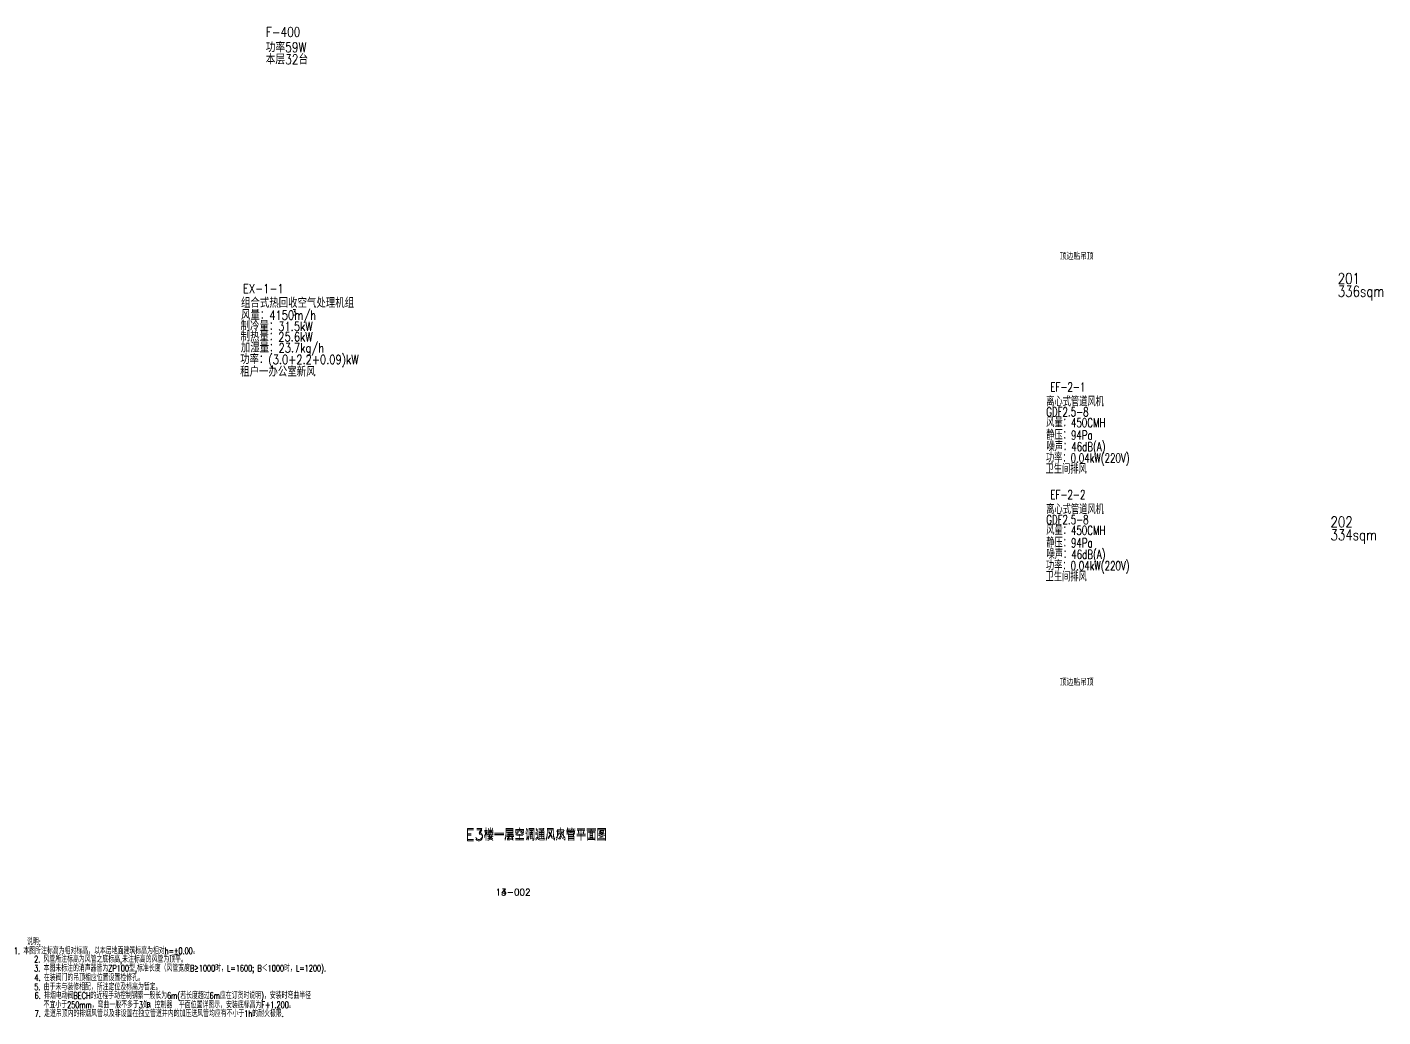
# Model space of a CAD drawing. Extents: x 100209 to 710499, y -54259 to 207392.
# Drawn here: x 413412 to 476259, y 156173 to 202044 of the extents above; entities that cross this region are included whole.
import ezdxf
from ezdxf.enums import TextEntityAlignment as Align

# ---------------------------------------------------------------- set-up
doc = ezdxf.new("R2010")
doc.units = 0
doc.header["$LTSCALE"] = 10
doc.header["$MEASUREMENT"] = 0
for name, color, linetype in [('HVAC-A-DIM', 3, 'Continuous'), ('HVAC-A-DIN', 3, 'Continuous'), ('HVAC-DIN', 3, 'Continuous'), ('HVAC-W-DIN', 3, 'Continuous'), ('HVAC-XF-DIN', 3, 'Continuous')]:
    doc.layers.add(name, color=color, linetype=linetype)
doc.layers.add('HVAC-CAL', color=2, linetype='Continuous', plot=False)
doc.layers.add('HVAC-提资-电', color=101, linetype='Continuous', plot=False)
doc.styles.add('HZF', font='tj-romans.shx', dxfattribs={"width": 0.7, "bigfont": 'tj-hztxt.shx'})
doc.styles.add('M-TEXT1', font='tj-romans1.shx', dxfattribs={"width": 0.8, "bigfont": 'tj-hztxt.shx'})
doc.styles.add('TKZ1_tjhts.shx', font='tjromant.shx', dxfattribs={"bigfont": 'tjhts.shx'})

msp = doc.modelspace()

# ---------------------------------------------------------------- texts
at = {"layer": 'HVAC-A-DIM', "style": 'HZF', "width": 0.7}
for s, p in [('EF-2-1', (460844, 185159)), ('离心式管道风机', (460652, 184469)), ('GDF2.5-8', (460652, 184004)), ('风量：450CMH', (460652, 183504)), ('静压：94Pa', (460652, 182925)), ('噪声：46dB(A)', (460666, 182388)), ('功率：0.04kW(220V)', (460638, 181861)), ('卫生间排风', (460620, 181349)), ('EF-2-2', (460844, 180167)), ('离心式管道风机', (460652, 179476)), ('GDF2.5-8', (460652, 179011)), ('风量：450CMH', (460652, 178511)), ('静压：94Pa', (460652, 177933)), ('噪声：46dB(A)', (460666, 177396)), ('功率：0.04kW(220V)', (460638, 176869)), ('卫生间排风', (460620, 176357))]:
    msp.add_text(s, height=420, dxfattribs=at).set_placement(p)
at = {"layer": 'HVAC-A-DIN', "color": 1, "style": 'TKZ1_tjhts.shx'}
for s, height, p in [('E3楼一层空调通风风管平面图', 500, (437012, 164586)), ('13-002', 300, (435939, 161954))]:
    msp.add_text(s, height=height, dxfattribs=at).set_placement(p, align=Align.MIDDLE_CENTER)
at = {"layer": 'HVAC-A-DIN', "style": 'HZF', "width": 0.7}
for s, p in [('说明:', (413403, 159503)), ('2. 风管所注标高为风管之底标高,未注标高的风管为顶平。', (413735, 158695)), ('3. 本图未标注的消声器皆为ZP100型,标准长度（风管宽度B≥1000时，L=1600; B＜1000时，L=1200).', (413737, 158277)), ('4. 在装阀门的吊顶相应位置设置检修孔。', (413748, 157840)), ('5. 由于未与装修相配，所注定位及标高为暂定。', (413745, 157410)), ('6. 排烟电动阀BECH的近程手动控制钢索一般长为6m(若长度超过6m应在订货时说明)，安装时弯曲半径', (413760, 157011)), ('7. 走道吊顶内的排烟风管以及非设置在独立管道井内的加压送风管均应有不小于1h的耐火极限.', (413760, 156176)), ('不宜小于250mm，弯曲一般不多于3处，控制器  平面位置详图示，安装底标高为F+1.200。', (414174, 156581))]:
    msp.add_text(s, height=300, rotation=359.99997, dxfattribs=at).set_placement(p)
msp.add_text('1. 本图所注标高为相对标高，以本层地面建筑标高为相对h=%%P0.00。', height=300, rotation=359.99997, dxfattribs=at).set_placement((417083, 159234), align=Align.MIDDLE_CENTER)
at = {"layer": 'HVAC-A-DIN', "style": 'M-TEXT1', "width": 0.8}
msp.add_text('B', height=193, rotation=360, dxfattribs=at).set_placement((419038, 156741), align=Align.MIDDLE)
at = {"layer": 'HVAC-CAL', "style": 'M-TEXT1', "width": 0.8}
for s, p in [('201', (474167, 190145)), ('336sqm', (474167, 189548)), ('202', (473830, 178862)), ('334sqm', (473830, 178265))]:
    msp.add_text(s, height=500, dxfattribs=at).set_placement(p)
at = {"layer": 'HVAC-DIN', "style": 'M-TEXT1', "width": 0.8}
for s, height, p in [('EX-1-1', 420, (423421, 189718)), ('组合式热回收空气处理机组', 420, (423328, 189041)), ('风量：4150m/h', 420, (423328, 188484)), ('3', 250, (425703, 188701)), ('制冷量：31.5kW', 420, (423309, 187968, -3423)), ('制热量：25.6kW', 420, (423309, 187481, -3423)), ('加湿量：23.7kg/h', 420, (423318, 186969, 3652)), ('功率：(3.0+2.2+0.09)kW', 420, (423285, 186429, 3652)), ('租户一办公室新风', 420, (423289, 185851, 3652))]:
    msp.add_text(s, height=height, dxfattribs=at).set_placement(p)
at = {"layer": 'HVAC-W-DIN', "color": 3, "style": 'TKZ1_tjhts.shx'}
for s, height, p in [('E3楼一层空调通风水管平面图', 500, (437012, 164650)), ('14-002', 300, (435939, 161954))]:
    msp.add_text(s, height=height, dxfattribs=at).set_placement(p, align=Align.MIDDLE_CENTER)
at = {"layer": 'HVAC-XF-DIN', "style": 'M-TEXT1', "width": 0.8}
for p in [(461284, 191416), (461284, 171674)]:
    msp.add_text('顶边贴吊顶', height=300, dxfattribs=at).set_placement(p, align=Align.MIDDLE_LEFT)
at = {"layer": 'HVAC-提资-电', "style": 'M-TEXT1', "width": 0.8}
for s, p in [('F-400', (424472, 201594, 31)), ('功率59W', (424472, 200885, 31)), ('本层32台', (424472, 200324, 31))]:
    msp.add_text(s, height=450, dxfattribs=at).set_placement(p)

doc.saveas('drawing.dxf')
